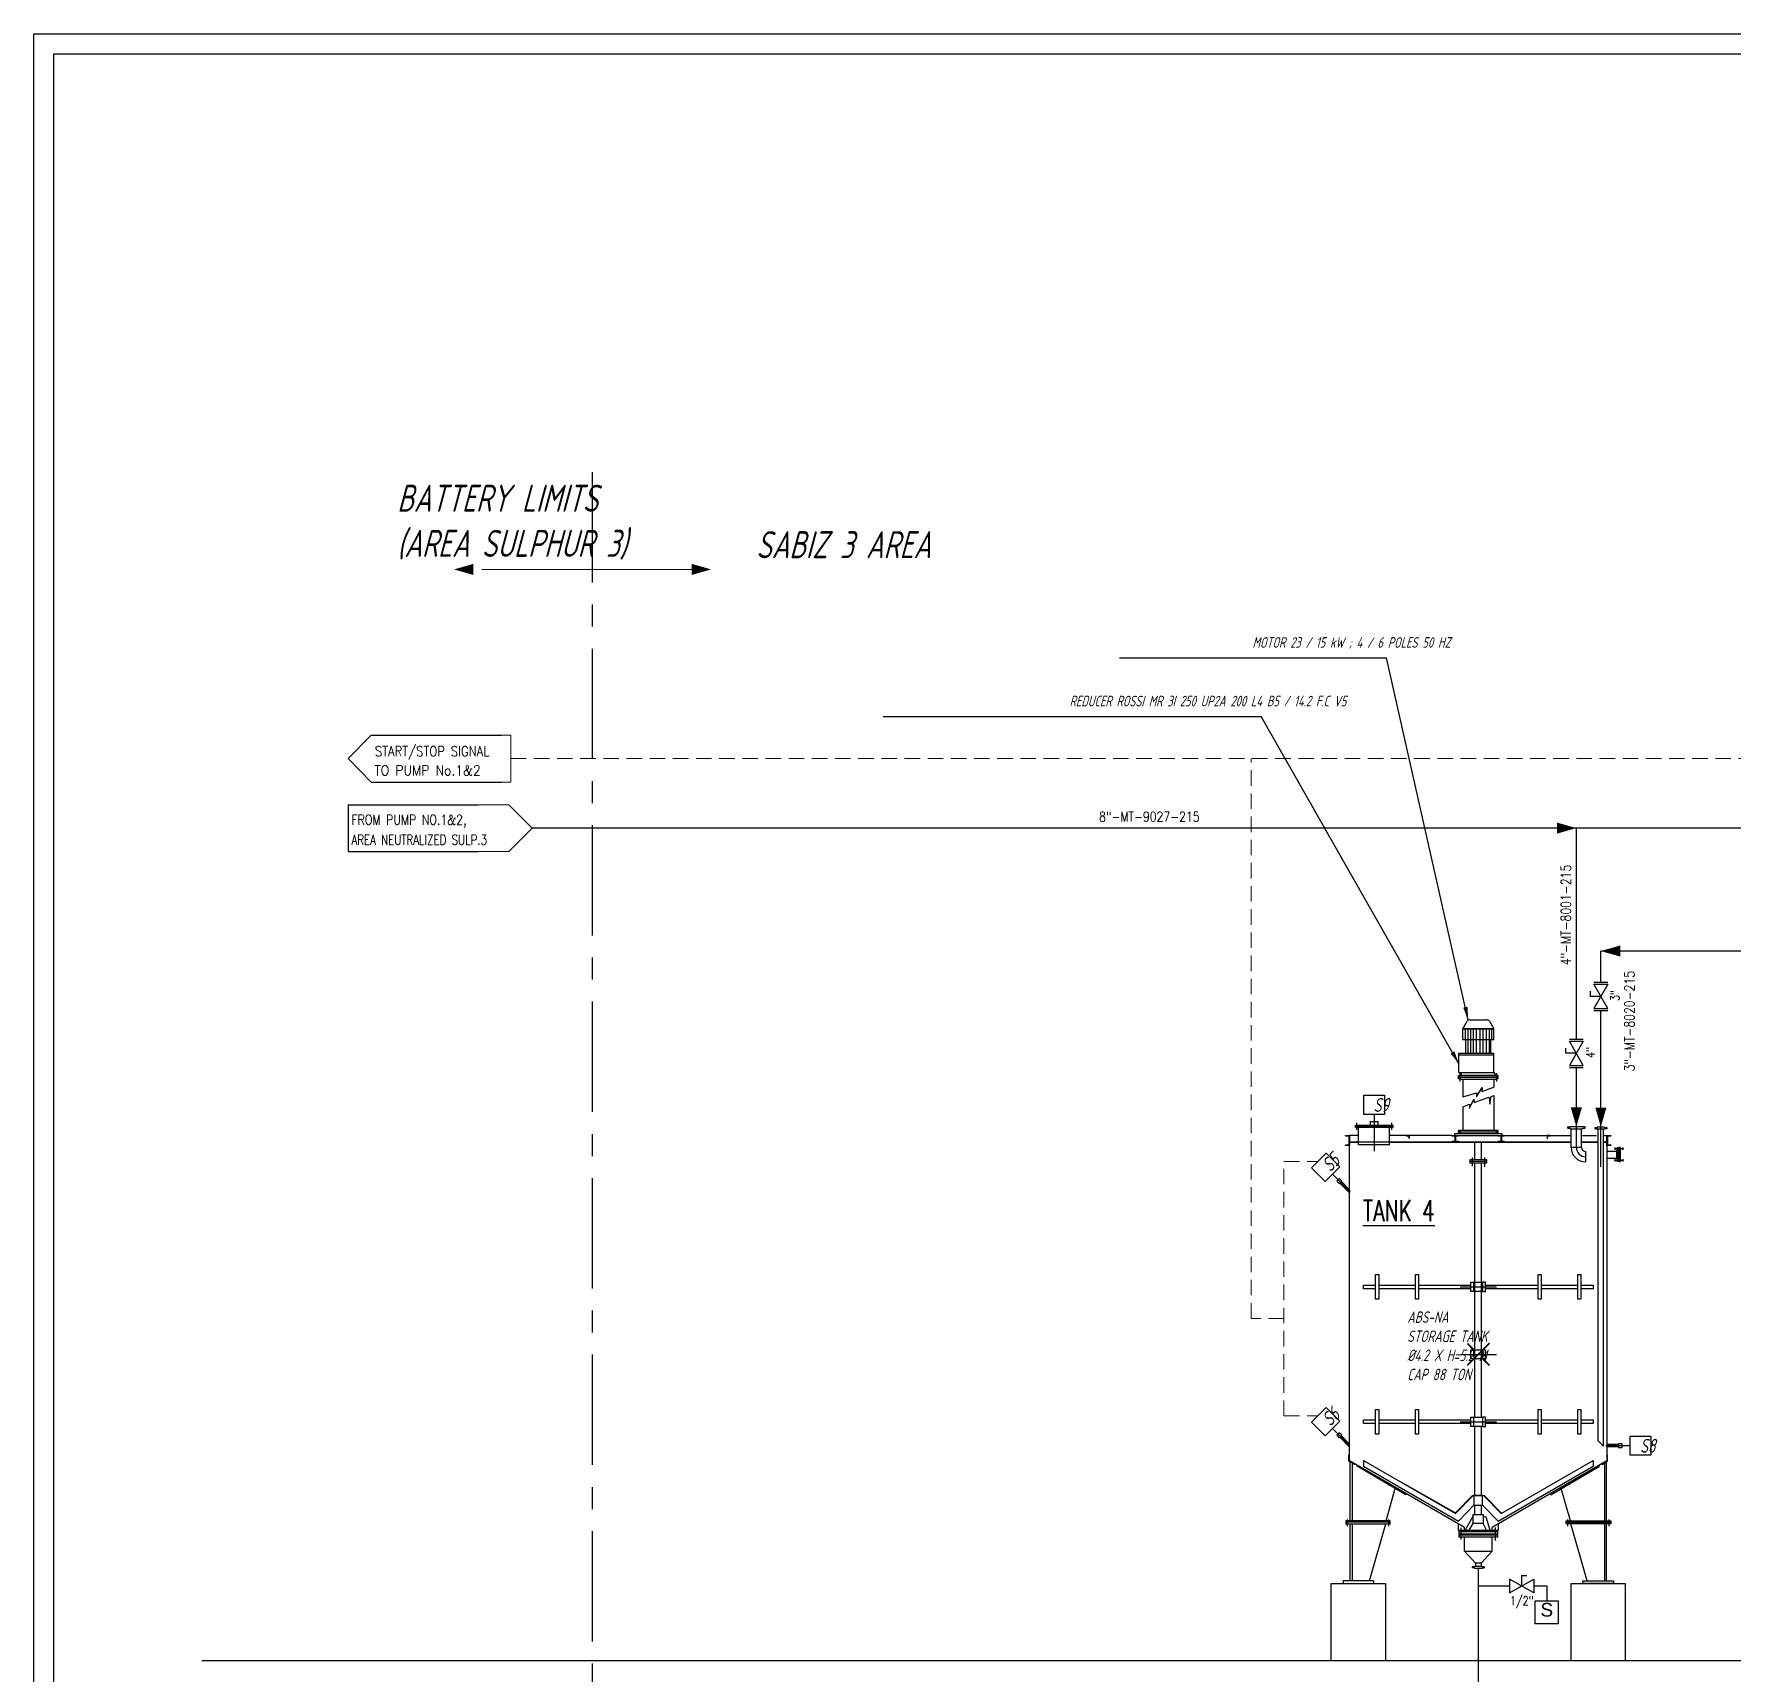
# Model space of a CAD drawing. Extents: x -29512 to 147477, y -5232 to 39709.
# Drawn here: x 138915.6 to 139108, y 7987.5 to 8173.2 of the extents above; entities that cross this region are included whole.
import ezdxf
from ezdxf.enums import TextEntityAlignment as Align

# ---------------------------------------------------------------- set-up
doc = ezdxf.new("R2010")
doc.units = 0
for name, pattern in [('ASSI', [16, 10, -2, 2, -2]), ('CENTER', [2, 1.25, -0.25, 0.25, -0.25]), ('HIDDEN', [0.375, 0.25, -0.125])]:
    doc.linetypes.add(name, pattern=pattern)
doc.layers.get('0').update_dxf_attribs({"linetype": 'CONTINUOUS'})
for name, color, linetype in [('DIMENSION', 3, 'CONTINUOUS'), ('NUVOLA', 6, 'CONTINUOUS'), ('P-707D', 7, 'CONTINUOUS'), ('RED', 1, 'CONTINUOUS'), ('S', 7, 'CONTINUOUS')]:
    doc.layers.add(name, color=color, linetype=linetype)
doc.layers.add('FITTING', color=7, linetype='CONTINUOUS', lineweight=13)
doc.styles.add('A3', font='arial.ttf', dxfattribs={"height": 0.3})
doc.styles.add('S', font='ITALIC', dxfattribs={"height": 6})
doc.styles.add('S25', font='SIMPLEX', dxfattribs={"width": 0.8, "height": 0.25})
doc.styles.add('S3', font='SIMPLEX', dxfattribs={"width": 0.9, "height": 0.3})
doc.styles.add('S35S', font='SIMPLEX', dxfattribs={"width": 0.5, "height": 0.35})
doc.styles.add('S3S', font='SIMPLEX', dxfattribs={"width": 0.7, "height": 0.3})
doc.styles.add('STYLE4', font='isocp.shx', dxfattribs={"width": 0.8, "oblique": 15, "height": 2})
doc.dimstyles.new('100', dxfattribs={"dimscale": 0, "dimtxt": 2, "dimasz": 1.5, "dimexe": 1.25, "dimexo": 0.625, "dimtad": 0, "dimdec": 1, "dimlfac": 100, "dimdsep": 46, "dimtxsty": 'STYLE4', "dimcen": -1.5, "dimclrd": 4, "dimclre": 4, "dimadec": 0, "dimazin": 0, "dimtfac": 1, "dimtdec": 1, "dimtmove": 2, "dimatfit": 3, "dimfxl": 1, "dimtolj": 1, "dimtzin": 0, "dimarcsym": 0})

# ---------------------------------------------------------------- blocks, each defined once
blk = doc.blocks.new('PRESA', base_point=(1.75, 0.1))
for p, q in [((1.5, 0.1), (1.5, 0.6)), ((1.5, 0.6), (2, 0.6)), ((2, 0.6), (2, 0.1)), ((2, 0.1), (1.5, 0.1))]:
    blk.add_line(p, q)
at = {"style": 'S', "width": 1.2}
blk.add_attdef('1', text='', height=0.3, dxfattribs=at).set_placement((1.75, 0.2), align=Align.CENTER)
blk = doc.blocks.new('FRECC2', base_point=(19.5, 44))
at = {"layer": 'RED'}
blk.add_solid([(19.5, 44), (19.85, 44.1), (19.85, 43.9)], dxfattribs=at)
blk = doc.blocks.new('LOSAN', base_point=(47, 38))
for p, q in [((47, 38.7), (50.9, 38.7)), ((47, 37.3), (50.9, 37.3))]:
    blk.add_line(p, q)
at = {"layer": 'S'}
for tag, p, height, style, width in [('3', (47.1, 38.1), 0.35, 'S35S', 0.5), ('1', (47.1, 38.1), 0.3, 'S3', 0.9), ('4', (47.1, 37.5), 0.35, 'S35S', 0.5), ('2', (47.1, 37.5), 0.3, 'S3', 0.9)]:
    blk.add_attdef(tag, p, '', height=height, dxfattribs=dict(at, style=style, width=width))

msp = doc.modelspace()

# ---------------------------------------------------------------- linework, layer by layer
for p, q in [((138953.7734, 8093.7244), (138951.1542, 8091.0761)), ((138951.1542, 8091.0761), (138953.7734, 8088.4278)), ((138951.1542, 8085.8572), (138951.1542, 8080.5606)), ((138969.3611, 8085.8572), (138972.0094, 8083.2089)), ((138972.0094, 8083.2089), (138969.3611, 8080.5606)), ((139091.9358, 8064.1333), (139091.9358, 8064.7234)), ((139092.3292, 8065.5102), (139093.9028, 8065.5102)), ((139093.9028, 8065.5102), (139092.3292, 8062.7564)), ((139093.9028, 8062.7564), (139092.3292, 8065.5102)), ((139093.116, 8064.1333), (139091.9358, 8064.1333)), ((139092.3292, 8062.7564), (139093.9028, 8062.7564)), ((139089.5511, 8059.0615), (139091.1247, 8059.0615)), ((139091.1247, 8059.0615), (139089.5511, 8056.3077)), ((139091.1247, 8056.3077), (139089.5511, 8059.0615)), ((139089.1577, 8057.6846), (139089.1577, 8058.2747)), ((139090.3379, 8057.6846), (139089.1577, 8057.6846)), ((139089.5511, 8056.3077), (139091.1247, 8056.3077)), ((139082.765, 7998.1091), (139082.765, 7996.5355)), ((139085.5188, 7996.5355), (139082.765, 7998.1091)), ((139082.765, 7996.5355), (139085.5188, 7998.1091)), ((139084.1419, 7998.5025), (139084.732, 7998.5025)), ((139084.1419, 7997.3223), (139084.1419, 7998.5025)), ((139085.5188, 7998.1091), (139085.5188, 7996.5355))]:
    msp.add_line(p, q)
at = {"layer": 'DIMENSION', "color": 4, "linetype": 'ByBlock', "ltscale": 0.5}
for p, q in [((139038.5602, 8102.4941), (139068.8176, 8102.4941)), ((139011.7984, 8095.8531), (139054.6354, 8095.8531))]:
    msp.add_line(p, q, dxfattribs=at)
at = {"layer": 'DIMENSION', "color": 4, "linetype": 'HIDDEN', "lineweight": 15, "ltscale": 7}
for p, q in [((138969.5943, 8091.0761), (139165.2142, 8091.0761)), ((139053.4957, 8027.6356), (139053.4957, 8091.0761)), ((139057.2057, 8016.6038), (139057.2057, 8045.4156)), ((139057.2057, 8045.4156), (139061.0504, 8045.4156)), ((139057.2057, 8027.6356), (139053.4957, 8027.6356)), ((139057.2057, 8016.6038), (139061.0504, 8016.6038))]:
    msp.add_line(p, q, dxfattribs=at)
at = {"layer": 'DIMENSION', "color": 0, "linetype": 'ByBlock', "ltscale": 0.5}
for p, q in [((139142.6045, 8069.2752), (139093.116, 8069.2752)), ((139093.116, 8065.7407), (139093.116, 8069.2752)), ((139093.116, 8044.8375), (139093.116, 8062.5259)), ((139079.2254, 7997.3223), (139082.765, 7997.3223)), ((139085.5188, 7997.3223), (139086.9767, 7997.3223)), ((139086.9767, 7997.3223), (139086.9767, 7995.631)), ((139104.8015, 7988.8312), (139099.3303, 7988.8312))]:
    msp.add_line(p, q, dxfattribs=at)
at = {"layer": 'DIMENSION', "color": 6, "linetype": 'ByBlock', "ltscale": 0.5}
for p, q in [((139092.3292, 8065.7407), (139093.9028, 8065.7407)), ((139092.3292, 8062.5259), (139093.9028, 8062.5259)), ((139089.5511, 8059.292), (139091.1247, 8059.292)), ((139089.5511, 8056.0772), (139091.1247, 8056.0772))]:
    msp.add_line(p, q, dxfattribs=at)
at = {"layer": 'DIMENSION', "color": 5, "linetype": 'ByBlock', "ltscale": 0.5}
for p, q in [((139077.7354, 8060.4544), (139077.7354, 8059.2657)), ((139078.0293, 8060.4544), (139078.0293, 8057.6965)), ((139078.3395, 8060.4544), (139078.3395, 8057.6965)), ((139078.6498, 8060.4544), (139078.6498, 8057.6965)), ((139079.0007, 8060.4544), (139079.0007, 8057.6965)), ((139079.409, 8060.4544), (139079.409, 8057.6965)), ((139079.7599, 8060.4544), (139079.7599, 8057.6965)), ((139080.119, 8060.4544), (139080.119, 8057.6965)), ((139080.4619, 8060.4544), (139080.4619, 8057.6965)), ((139080.7068, 8060.4544), (139080.7068, 8059.2657))]:
    msp.add_line(p, q, dxfattribs=at)
at = {"layer": 'DIMENSION', "color": 1, "linetype": 'ByBlock', "ltscale": 0.5}
msp.add_line((139067.4183, 8050.754), (139067.4183, 8046.6021), dxfattribs=at)
at = {"layer": 'DIMENSION', "color": 7, "linetype": 'ByBlock', "ltscale": 0.5}
msp.add_line((139238.37, 7988.8312), (138934.5735, 7988.8312), dxfattribs=at)
at = {"layer": 'DIMENSION', "color": 6, "linetype": 'ByBlock', "ltscale": 0.5}
msp.add_lwpolyline([(139335.5566, 7876.2005), (138915.5566, 7876.2005), (138915.5566, 8173.2005), (139335.5566, 8173.2005)], close=True, dxfattribs=at)
at = {"layer": 'DIMENSION', "color": 0, "linetype": 'ByBlock', "ltscale": 0.5}
msp.add_lwpolyline([(138917.8066, 8170.9505), (139333.3066, 8170.9505), (139333.3066, 7878.4505), (138917.8066, 7878.4505)], close=True, dxfattribs=at)
at = {"layer": 'DIMENSION', "color": 3, "linetype": 'ByBlock', "ltscale": 0.5}
for points in [[(139066.2373, 8052.9356), (139068.5993, 8052.9356), (139068.5993, 8050.754), (139066.2373, 8050.754)], [(139060.326, 8044.6912), (139061.9961, 8046.3613), (139063.5387, 8044.8187), (139061.8686, 8043.1486)], [(139060.326, 8015.8794), (139061.9961, 8017.5495), (139063.5387, 8016.0069), (139061.8686, 8014.3368)], [(139096.4311, 8014.3148), (139098.793, 8014.3148), (139098.793, 8012.1332), (139096.4311, 8012.1332)]]:
    msp.add_lwpolyline(points, close=True, dxfattribs=at)
at = {"layer": 'DIMENSION', "color": 7, "linetype": 'ByBlock', "ltscale": 0.5}
for points in [[(139062.571, 7997.5971), (139068.7096, 7997.5971), (139068.7096, 7988.8312), (139062.571, 7988.8312)], [(139089.7411, 7997.5971), (139095.8797, 7997.5971), (139095.8797, 7988.8312), (139089.7411, 7988.8312)]]:
    msp.add_lwpolyline(points, close=True, dxfattribs=at)
at = {"layer": 'FITTING', "color": 3, "linetype": 'CENTER', "lineweight": 30, "ltscale": 10}
msp.add_line((138978.8217, 8123.5393), (138978.8217, 7953.2986), dxfattribs=at)
at = {"layer": 'FITTING', "color": 6, "linetype": 'CENTER', "ltscale": 10}
msp.add_line((138978.8217, 8112.5213), (138965.3582, 8112.5213), dxfattribs=at)
at = {"layer": 'FITTING', "color": 3, "linetype": 'CENTER', "ltscale": 10}
msp.add_line((138978.8217, 8112.5213), (138992.2851, 8112.5213), dxfattribs=at)
at = {"layer": 'FITTING', "linetype": 'ByBlock', "ltscale": 0.5}
for p, q in [((138969.5943, 8093.7244), (138968.459, 8093.7244)), ((138969.5943, 8093.7244), (138969.5943, 8088.4278)), ((138969.5943, 8088.4278), (138968.5283, 8088.4278)), ((138969.3611, 8085.8572), (138965.9091, 8085.8572)), ((138969.3611, 8080.5606), (138965.9091, 8080.5606)), ((139095.0021, 8045.7459), (139095.0021, 8046.6828)), ((139095.3327, 8045.7459), (139095.3327, 8046.6828))]:
    msp.add_line(p, q, dxfattribs=at)
at = {"layer": 'FITTING', "color": 1, "linetype": 'ByBlock', "ltscale": 0.5}
for p, q in [((139094.854, 8046.9755), (139094.6544, 8046.7762)), ((139094.6544, 8046.9755), (139094.854, 8046.7762)), ((139094.854, 8045.6524), (139094.6544, 8045.4531)), ((139094.6544, 8045.6524), (139094.854, 8045.4531)), ((139095.6805, 8046.9755), (139095.4809, 8046.7762)), ((139095.4809, 8046.9755), (139095.6805, 8046.7762)), ((139095.6805, 8045.6524), (139095.4809, 8045.4531)), ((139095.4809, 8045.6524), (139095.6805, 8045.4531))]:
    msp.add_line(p, q, dxfattribs=at)
at = {"layer": 'P-707D', "color": 1, "lineweight": 25}
for p, q in [((139202.0547, 8083.2089), (138972.0094, 8083.2089)), ((139090.3379, 8059.292), (139090.3379, 8083.2089)), ((139090.3379, 8049.3508), (139090.3379, 8056.0772)), ((139079.2254, 7999.3495), (139079.2254, 7970.9588))]:
    msp.add_line(p, q, dxfattribs=at)
at = {"layer": 'P-707D', "color": 5, "linetype": 'Continuous'}
for p, q in [((139077.4612, 8060.4544), (139077.9625, 8061.3226)), ((139078.2632, 8061.4962), (139080.1875, 8061.4962)), ((139080.4882, 8061.3226), (139080.9895, 8060.4544)), ((139077.4612, 8060.4544), (139080.9895, 8060.4544)), ((139077.4612, 8059.2657), (139077.4612, 8060.4544)), ((139080.9895, 8060.4544), (139077.4612, 8060.4544)), ((139077.4612, 8059.2657), (139080.9895, 8059.2657)), ((139077.8085, 8057.6965), (139077.8085, 8059.2657)), ((139080.6422, 8057.6965), (139080.6422, 8059.2657)), ((139080.9895, 8059.2657), (139080.9895, 8060.4544)), ((139077.0387, 8057.6965), (139080.9895, 8057.6965)), ((139077.0387, 8055.5231), (139077.0387, 8057.6965)), ((139077.0387, 8057.4953), (139080.9895, 8057.4953)), ((139080.9895, 8055.5231), (139080.9895, 8057.6965)), ((139077.0387, 8055.5231), (139080.9895, 8055.5231)), ((139077.3183, 8055.5231), (139077.2459, 8055.1858)), ((139080.9895, 8055.5231), (139081.2048, 8055.158))]:
    msp.add_line(p, q, dxfattribs=at)
at = {"layer": 'P-707D', "linetype": 'Continuous'}
for p, q in [((139076.9855, 8055.158), (139077.2459, 8055.158)), ((139076.9855, 8054.9774), (139076.9855, 8055.158)), ((139081.4652, 8054.9774), (139076.9855, 8054.9774)), ((139076.9855, 8054.9774), (139081.4652, 8054.9774)), ((139076.9855, 8054.7969), (139076.9855, 8054.9774)), ((139081.2048, 8055.1858), (139077.2459, 8055.1858)), ((139081.2048, 8055.158), (139081.4652, 8055.158)), ((139081.4652, 8054.9774), (139081.4652, 8055.158)), ((139081.4652, 8054.7969), (139081.4652, 8054.9774)), ((139077.2459, 8054.7969), (139076.9855, 8054.7969)), ((139077.2459, 8054.7691), (139081.2048, 8054.7691)), ((139081.4652, 8054.7969), (139081.2048, 8054.7969)), ((139065.3069, 8049.5481), (139067.0016, 8049.5481)), ((139065.3069, 8049.4092), (139065.3069, 8049.5481)), ((139065.3069, 8049.2703), (139065.3069, 8049.4092)), ((139065.3069, 8049.4092), (139069.5297, 8049.4092)), ((139069.5297, 8049.2703), (139065.3069, 8049.2703)), ((139065.6542, 8047.3256), (139065.6542, 8049.2703)), ((139067.0016, 8049.5481), (139067.0016, 8049.9648)), ((139067.0016, 8049.9648), (139067.835, 8049.9648)), ((139067.0016, 8049.5481), (139067.835, 8049.5481)), ((139067.835, 8049.9648), (139067.835, 8049.5481)), ((139067.835, 8049.5481), (139069.5297, 8049.5481)), ((139069.1824, 8047.3256), (139069.1824, 8049.2703)), ((139069.5297, 8049.5481), (139069.5297, 8049.4092)), ((139069.5297, 8049.4092), (139069.5297, 8049.2703)), ((139089.3694, 8049.3397), (139089.5899, 8049.3397)), ((139089.3694, 8049.1883), (139089.3694, 8049.3397)), ((139089.6725, 8049.1744), (139089.3833, 8049.1744)), ((139091.0894, 8049.3508), (139089.5899, 8049.3508)), ((139089.5899, 8049.3397), (139089.5899, 8049.3508)), ((139089.6725, 8049.089), (139089.6725, 8049.1744)), ((139091.296, 8049.1744), (139091.0067, 8049.1744)), ((139091.0067, 8049.1744), (139091.0067, 8049.089)), ((139091.0894, 8049.3397), (139091.0894, 8049.3508)), ((139091.3099, 8049.3397), (139091.0894, 8049.3397)), ((139091.3099, 8049.3397), (139091.3099, 8049.1883)), ((139092.4562, 8049.1411), (139092.4562, 8049.2814)), ((139092.4562, 8049.1411), (139092.6767, 8049.1411)), ((139092.4701, 8049.2953), (139092.7431, 8049.2953)), ((139092.4701, 8049.2953), (139092.4701, 8049.2953)), ((139092.6767, 8049.1411), (139092.6767, 8049.13)), ((139092.6767, 8049.13), (139092.8052, 8049.13)), ((139092.7431, 8049.2953), (139092.7431, 8049.3258)), ((139092.7569, 8049.3397), (139093.4786, 8049.3397)), ((139092.8035, 8013.7797), (139092.8052, 8049.13)), ((139092.8052, 8049.13), (139093.4303, 8049.13)), ((139093.4285, 8013.1546), (139093.4303, 8049.13)), ((139093.4303, 8049.13), (139093.5588, 8049.13)), ((139093.4925, 8049.3258), (139093.4925, 8049.2953)), ((139093.4925, 8049.2953), (139093.7654, 8049.2953)), ((139093.7793, 8049.1411), (139093.5588, 8049.1411)), ((139093.5588, 8049.1411), (139093.5588, 8049.13)), ((139093.7793, 8049.2814), (139093.7793, 8049.2814)), ((139093.7793, 8049.2814), (139093.7793, 8049.1411)), ((139064.1887, 8048.3674), (139064.6402, 8048.3674)), ((139064.1887, 8048.3478), (139064.1887, 8048.3674)), ((139064.1887, 8047.2561), (139064.1887, 8047.2757)), ((139064.6402, 8047.2561), (139064.1887, 8047.2561)), ((139064.521, 8048.2859), (139064.2239, 8048.3097)), ((139064.2239, 8047.3138), (139064.521, 8047.3376)), ((139064.5881, 8047.4103), (139064.5881, 8048.2132)), ((139064.6402, 8048.3674), (139064.6402, 8047.2561)), ((139065.6542, 8048.3674), (139064.6402, 8048.3674)), ((139064.6402, 8048.3674), (139064.6402, 8047.2561)), ((139064.6402, 8047.6729), (139065.6542, 8047.6729)), ((139064.6402, 8047.6034), (139065.6542, 8047.6034)), ((139064.6402, 8042.6722), (139064.6402, 8047.6034)), ((139065.6542, 8047.6729), (139069.1824, 8047.6729)), ((139069.1824, 8047.3256), (139065.6542, 8047.3256)), ((139076.2736, 8048.3674), (139069.1824, 8048.3674)), ((139069.1824, 8047.6729), (139089.7546, 8047.6729)), ((139069.1824, 8047.6034), (139078.8434, 8047.6034)), ((139071.4119, 8048.3674), (139071.0646, 8048.3674)), ((139071.0646, 8048.3674), (139071.0646, 8048.357)), ((139071.0889, 8048.3327), (139071.3285, 8048.3327)), ((139071.3771, 8048.284), (139071.3771, 8048.0444)), ((139071.4014, 8048.0201), (139071.4119, 8048.0201)), ((139071.4119, 8048.0201), (139071.4119, 8048.3674)), ((139076.2736, 8048.2979), (139076.2736, 8048.3674)), ((139076.2736, 8048.3674), (139076.9681, 8048.3674)), ((139076.5167, 8048.2979), (139076.2736, 8048.2979)), ((139076.2736, 8047.6729), (139076.2736, 8047.7423)), ((139076.2736, 8047.7423), (139076.5167, 8047.7423)), ((139076.9681, 8047.6729), (139076.2736, 8047.6729)), ((139076.5167, 8048.5758), (139076.5167, 8048.3674)), ((139081.934, 8048.5758), (139076.5167, 8048.5758)), ((139076.6, 8047.8257), (139076.6, 8048.2146)), ((139076.6417, 8048.2146), (139076.6417, 8047.8257)), ((139076.9681, 8048.2979), (139076.725, 8048.2979)), ((139076.725, 8047.7423), (139076.9681, 8047.7423)), ((139076.7945, 8048.3674), (139081.6562, 8048.3674)), ((139076.9681, 8048.3674), (139076.9681, 8048.2979)), ((139076.9681, 8047.7423), (139076.9681, 8047.6729)), ((139076.9855, 8048.9925), (139077.4612, 8048.9925)), ((139076.9855, 8048.8119), (139076.9855, 8048.9925)), ((139077.2459, 8048.8119), (139076.9855, 8048.8119)), ((139076.9855, 8048.7563), (139077.2459, 8048.7563)), ((139076.9855, 8048.5758), (139076.9855, 8048.7563)), ((139077.2459, 8048.7841), (139077.2459, 8048.8119)), ((139077.2459, 8048.7841), (139081.2048, 8048.7841)), ((139077.2459, 8048.7563), (139077.2459, 8048.7841)), ((139077.4612, 8048.9925), (139080.9895, 8048.9925)), ((139078.8434, 8047.6034), (139079.6073, 8047.6034)), ((139078.8434, 8045.6587), (139078.8434, 8047.6034)), ((139079.6073, 8047.6034), (139089.7534, 8047.6034)), ((139079.6073, 8045.6587), (139079.6073, 8047.6034)), ((139080.9895, 8048.9925), (139081.4652, 8048.9925)), ((139081.4652, 8048.8119), (139081.2048, 8048.8119)), ((139081.2048, 8048.7841), (139081.2048, 8048.8119)), ((139081.2048, 8048.7563), (139081.2048, 8048.7841)), ((139081.2048, 8048.7563), (139081.4652, 8048.7563)), ((139081.4652, 8048.8119), (139081.4652, 8048.9925)), ((139081.4652, 8048.5758), (139081.4652, 8048.7563)), ((139081.4826, 8048.2979), (139081.4826, 8048.3674)), ((139081.4826, 8048.3674), (139082.1771, 8048.3674)), ((139081.7257, 8048.2979), (139081.4826, 8048.2979)), ((139081.4826, 8047.7423), (139081.7257, 8047.7423)), ((139081.4826, 8047.6729), (139081.4826, 8047.7423)), ((139082.1771, 8047.6729), (139081.4826, 8047.6729)), ((139081.809, 8047.8257), (139081.809, 8048.2146)), ((139081.8507, 8048.2146), (139081.8507, 8047.8257)), ((139081.934, 8048.3674), (139081.934, 8048.5758)), ((139082.1771, 8048.2979), (139081.934, 8048.2979)), ((139081.934, 8047.7423), (139082.1771, 8047.7423)), ((139082.1771, 8048.3674), (139082.1771, 8048.2979)), ((139082.1771, 8047.7423), (139082.1771, 8047.6729)), ((139082.1967, 8048.3674), (139084.7962, 8048.3674)), ((139084.388, 8048.3674), (139089.628, 8048.3674)), ((139087.3861, 8048.3674), (139087.0388, 8048.3674)), ((139087.0388, 8048.3674), (139087.0388, 8048.0201)), ((139087.0388, 8048.0201), (139087.0493, 8048.0201)), ((139087.0736, 8048.0444), (139087.0736, 8048.284)), ((139087.1222, 8048.3327), (139087.3618, 8048.3327)), ((139087.3861, 8048.357), (139087.3861, 8048.3674)), ((139090.9928, 8049.0751), (139089.6864, 8049.0751)), ((139089.7534, 8047.6034), (139089.7545, 8047.6034)), ((139089.7534, 8047.0224), (139089.7534, 8047.6034)), ((139089.7545, 8047.6034), (139089.7562, 8049.0751)), ((139090.9213, 8047.6034), (139090.923, 8049.0751)), ((139090.9213, 8047.6034), (139090.9223, 8047.6034)), ((139090.9214, 8047.6729), (139092.7812, 8047.6729)), ((139090.9223, 8047.6034), (139092.7921, 8047.6034)), ((139090.9223, 8047.0224), (139090.9223, 8047.6034)), ((139090.9928, 8049.0751), (139090.9928, 8049.0751)), ((139091.0374, 8048.3674), (139092.6379, 8048.3674)), ((139093.4452, 8047.6729), (139093.8105, 8047.6729)), ((139093.4467, 8047.6034), (139093.8105, 8047.6034)), ((139093.5035, 8048.3674), (139093.8105, 8048.3674)), ((139093.8105, 8047.2561), (139093.8105, 8048.3674)), ((139093.8105, 8047.2561), (139093.8105, 8048.3674)), ((139093.8105, 8048.3674), (139094.262, 8048.3674)), ((139093.8105, 8047.6034), (139093.8105, 8046.6102)), ((139093.8626, 8048.2132), (139093.8626, 8047.4103)), ((139094.2268, 8048.3097), (139093.9297, 8048.2859)), ((139093.9297, 8047.3376), (139094.2268, 8047.3138)), ((139094.262, 8048.3674), (139094.262, 8048.3478)), ((139094.262, 8047.2757), (139094.262, 8047.2561)), ((139078.2877, 8045.6587), (139080.163, 8045.6587)), ((139078.2877, 8045.242), (139078.2877, 8045.6587)), ((139078.2877, 8045.4504), (139080.163, 8045.4504)), ((139080.163, 8045.6587), (139080.163, 8045.242)), ((139090.9223, 8047.0224), (139089.7534, 8047.0224)), ((139091.3963, 8045.3795), (139091.3963, 8046.5484)), ((139093.8105, 8046.6102), (139093.8105, 8045.8185)), ((139093.8105, 8046.6102), (139094.9362, 8046.6102)), ((139093.8105, 8045.8185), (139094.9362, 8045.8185)), ((139093.8105, 8045.8185), (139093.8105, 8011.4877)), ((139094.9362, 8046.6102), (139094.9362, 8046.6689)), ((139094.9362, 8045.8185), (139094.9362, 8046.6102)), ((139094.9362, 8045.7598), (139094.9362, 8045.8185)), ((139094.95, 8046.6828), (139095.0021, 8046.6828)), ((139095.0021, 8045.7459), (139094.95, 8045.7459)), ((139095.0021, 8046.6828), (139095.0021, 8046.9943)), ((139095.0021, 8045.4344), (139095.0021, 8045.7459)), ((139095.016, 8047.0082), (139095.1563, 8047.0082)), ((139095.1563, 8045.4205), (139095.016, 8045.4205)), ((139095.1563, 8047.0082), (139095.1563, 8045.6684)), ((139095.1563, 8046.7602), (139095.1674, 8046.7602)), ((139095.1563, 8045.4205), (139095.1563, 8045.6684)), ((139095.1563, 8045.6684), (139095.1674, 8045.6684)), ((139095.1674, 8045.6684), (139095.1674, 8046.7602)), ((139095.1674, 8045.6684), (139095.1674, 8046.7602)), ((139095.1785, 8046.7602), (139095.1674, 8046.7602)), ((139095.1785, 8045.6684), (139095.1674, 8045.6684)), ((139095.3188, 8047.0082), (139095.1785, 8047.0082)), ((139095.1785, 8047.0082), (139095.1785, 8045.6684)), ((139095.1785, 8045.4205), (139095.1785, 8045.6684)), ((139095.1785, 8045.4205), (139095.3188, 8045.4205)), ((139095.3327, 8046.6828), (139095.3327, 8046.9943)), ((139095.3327, 8045.4344), (139095.3327, 8045.7459)), ((139063.4762, 8043.5057), (139063.1816, 8043.2111)), ((139063.7709, 8043.2111), (139063.4762, 8043.5057)), ((139080.163, 8045.242), (139078.2877, 8045.242)), ((139078.8434, 8024.0935), (139078.8434, 8045.242)), ((139079.6073, 8024.0935), (139079.6073, 8045.242)), ((139063.1816, 8043.2111), (139063.4762, 8042.9164)), ((139063.4762, 8042.9164), (139063.7709, 8043.2111)), ((139063.5401, 8042.9803), (139064.6402, 8041.8802)), ((139063.7071, 8043.1472), (139064.6402, 8042.2141)), ((139064.6402, 8042.1652), (139064.6402, 8042.6722)), ((139064.6402, 8041.9291), (139064.6402, 8042.1652)), ((139064.6402, 8042.1652), (139064.6402, 8041.9291)), ((139064.6402, 8041.4221), (139064.6402, 8041.9291)), ((139064.6402, 8011.4877), (139064.6402, 8041.4221)), ((139067.5919, 8029.8234), (139067.5919, 8032.6015)), ((139067.5919, 8032.6015), (139067.9392, 8032.6015)), ((139067.9392, 8032.6015), (139067.9392, 8029.8234)), ((139072.1064, 8029.8234), (139072.1064, 8032.6015)), ((139072.1064, 8032.6015), (139072.4537, 8032.6015)), ((139072.4537, 8032.6015), (139072.4537, 8029.8234)), ((139085.997, 8029.8234), (139085.997, 8032.6015)), ((139085.997, 8032.6015), (139086.3443, 8032.6015)), ((139086.3443, 8032.6015), (139086.3443, 8029.8234)), ((139090.5115, 8029.8234), (139090.5115, 8032.6015)), ((139090.5115, 8032.6015), (139090.8588, 8032.6015)), ((139090.8588, 8032.6015), (139090.8588, 8029.8234)), ((139066.2029, 8031.4208), (139067.5919, 8031.4208)), ((139066.2029, 8031.0041), (139066.2029, 8031.4208)), ((139067.5919, 8031.0041), (139066.2029, 8031.0041)), ((139067.9392, 8031.4208), (139072.1064, 8031.4208)), ((139072.1064, 8031.0041), (139067.9392, 8031.0041)), ((139072.4537, 8031.4208), (139078.3919, 8031.4208)), ((139078.3919, 8031.0041), (139072.4537, 8031.0041)), ((139073.8427, 8031.4208), (139078.3919, 8031.4208)), ((139078.3919, 8030.6915), (139078.3919, 8031.7333)), ((139078.3919, 8031.7333), (139078.7392, 8031.7333)), ((139078.7392, 8030.6915), (139078.3919, 8030.6915)), ((139078.7392, 8030.6915), (139078.7392, 8031.7333)), ((139078.7392, 8031.7333), (139079.7115, 8031.7333)), ((139079.7115, 8030.6915), (139078.7392, 8030.6915)), ((139080.0588, 8031.7333), (139079.7115, 8031.7333)), ((139079.7115, 8031.7333), (139079.7115, 8030.6915)), ((139079.7115, 8030.6915), (139080.0588, 8030.6915)), ((139080.0588, 8030.6915), (139080.0588, 8031.7333)), ((139080.0588, 8031.4208), (139085.997, 8031.4208)), ((139085.997, 8031.0041), (139080.0588, 8031.0041)), ((139086.3443, 8031.4208), (139090.5115, 8031.4208)), ((139090.5115, 8031.0041), (139086.3443, 8031.0041)), ((139090.8588, 8031.4208), (139092.2478, 8031.4208)), ((139092.2478, 8031.0041), (139090.8588, 8031.0041)), ((139092.2478, 8031.4208), (139092.2478, 8031.0041)), ((139067.9392, 8029.8234), (139067.5919, 8029.8234)), ((139072.4537, 8029.8234), (139072.1064, 8029.8234)), ((139086.3443, 8029.8234), (139085.997, 8029.8234)), ((139090.8588, 8029.8234), (139090.5115, 8029.8234)), ((139080.441, 8024.8471), (139077.9855, 8022.3916)), ((139078.0444, 8024.8125), (139077.9855, 8024.7535)), ((139077.9855, 8024.7535), (139078.6455, 8024.0935)), ((139078.7198, 8024.1371), (139078.0444, 8024.8125)), ((139078.0444, 8022.3327), (139080.4999, 8024.7882)), ((139078.3919, 8024.0935), (139079.6073, 8024.0935)), ((139078.3919, 8023.0517), (139078.3919, 8024.0935)), ((139078.7392, 8023.258), (139078.7392, 8024.0935)), ((139078.8434, 8023.3487), (139078.8434, 8024.0935)), ((139079.8731, 8024.0935), (139080.0588, 8024.0935)), ((139080.0588, 8023.0517), (139080.0588, 8024.0935)), ((139080.4999, 8024.7882), (139080.441, 8024.8471)), ((139077.9855, 8022.3916), (139078.0444, 8022.3327)), ((139078.5847, 8023.0517), (139078.3919, 8023.0517)), ((139080.0588, 8023.0517), (139078.7952, 8023.0517)), ((139078.8434, 8016.4536), (139078.8434, 8023.0517)), ((139079.6073, 8023.0517), (139079.6073, 8023.8314)), ((139079.6073, 8016.4536), (139079.6073, 8023.0517)), ((139079.7115, 8023.8568), (139079.7115, 8023.0517)), ((139079.7451, 8022.9939), (139080.441, 8022.298)), ((139080.4999, 8022.3569), (139079.8376, 8023.0193)), ((139080.441, 8022.298), (139080.4999, 8022.3569)), ((139067.5919, 8014.5436), (139067.5919, 8017.3218)), ((139067.5919, 8017.3218), (139067.9392, 8017.3218)), ((139067.9392, 8017.3218), (139067.9392, 8014.5436)), ((139072.1064, 8014.5436), (139072.1064, 8017.3218)), ((139072.1064, 8017.3218), (139072.4537, 8017.3218)), ((139072.4537, 8017.3218), (139072.4537, 8014.5436)), ((139078.3919, 8015.4118), (139078.3919, 8016.4536)), ((139078.3919, 8016.4536), (139078.7392, 8016.4536)), ((139078.7392, 8015.4118), (139078.7392, 8016.4536)), ((139078.7392, 8016.4536), (139079.7115, 8016.4536)), ((139080.0588, 8016.4536), (139079.7115, 8016.4536)), ((139079.7115, 8016.4536), (139079.7115, 8015.4118)), ((139080.0588, 8015.4118), (139080.0588, 8016.4536)), ((139085.997, 8014.5436), (139085.997, 8017.3218)), ((139085.997, 8017.3218), (139086.3443, 8017.3218)), ((139086.3443, 8017.3218), (139086.3443, 8014.5436)), ((139090.5115, 8014.5436), (139090.5115, 8017.3218)), ((139090.5115, 8017.3218), (139090.8588, 8017.3218)), ((139090.8588, 8017.3218), (139090.8588, 8014.5436)), ((139063.4762, 8014.6939), (139063.1816, 8014.3992)), ((139063.7709, 8014.3992), (139063.4762, 8014.6939)), ((139066.2029, 8016.1411), (139067.5919, 8016.1411)), ((139066.2029, 8015.7244), (139066.2029, 8016.1411)), ((139067.5919, 8015.7244), (139066.2029, 8015.7244)), ((139067.9392, 8014.5436), (139067.5919, 8014.5436)), ((139067.9392, 8016.1411), (139072.1064, 8016.1411)), ((139072.1064, 8015.7244), (139067.9392, 8015.7244)), ((139072.4537, 8014.5436), (139072.1064, 8014.5436)), ((139072.4537, 8016.1411), (139078.3919, 8016.1411)), ((139078.3919, 8015.7244), (139072.4537, 8015.7244)), ((139078.7392, 8015.4118), (139078.3919, 8015.4118)), ((139079.7115, 8015.4118), (139078.7392, 8015.4118)), ((139078.8434, 8007.5889), (139078.8434, 8015.4118)), ((139079.6073, 8007.5889), (139079.6073, 8015.4118)), ((139079.7115, 8015.4118), (139080.0588, 8015.4118)), ((139080.0588, 8016.1411), (139085.997, 8016.1411)), ((139085.997, 8015.7244), (139080.0588, 8015.7244)), ((139086.3443, 8014.5436), (139085.997, 8014.5436)), ((139086.3443, 8016.1411), (139090.5115, 8016.1411)), ((139090.5115, 8015.7244), (139086.3443, 8015.7244)), ((139090.8588, 8014.5436), (139090.5115, 8014.5436)), ((139090.8588, 8016.1411), (139092.2478, 8016.1411)), ((139092.2478, 8015.7244), (139090.8588, 8015.7244)), ((139092.2478, 8016.1411), (139092.2478, 8015.7244)), ((139063.1816, 8014.3992), (139063.4762, 8014.1046)), ((139063.4762, 8014.1046), (139063.7709, 8014.3992)), ((139063.5401, 8014.1684), (139064.6402, 8013.0683)), ((139063.7071, 8014.3354), (139064.6402, 8013.4023)), ((139092.8035, 8013.7797), (139093.4285, 8013.1546)), ((139095.1302, 8013.3421), (139093.8105, 8013.3421)), ((139095.1302, 8013.106), (139093.8105, 8013.106)), ((139095.5469, 8013.4324), (139095.1302, 8013.4324)), ((139095.1302, 8013.4324), (139095.1302, 8013.0157)), ((139095.1302, 8013.0157), (139095.5469, 8013.0157)), ((139095.5469, 8013.0157), (139095.5469, 8013.4324)), ((139077.6627, 8003.9628), (139064.6402, 8011.4877)), ((139066.2029, 8011.5394), (139066.2029, 8010.8952)), ((139066.2029, 8011.5394), (139076.644, 8005.5262)), ((139066.2029, 8010.8952), (139076.9847, 8004.6823)), ((139093.8105, 8011.4877), (139080.7881, 8003.9628)), ((139081.466, 8004.6823), (139092.2478, 8010.8952)), ((139081.8067, 8005.5262), (139092.2478, 8011.5394)), ((139092.2478, 8011.5394), (139092.2478, 8010.8952)), ((139070.7016, 8008.9804), (139076.6323, 8005.6136)), ((139076.6323, 8005.6136), (139078.5627, 8007.5889)), ((139076.644, 8005.5262), (139078.5919, 8007.5195)), ((139078.5627, 8007.5195), (139078.5627, 8007.5889)), ((139078.5627, 8007.5889), (139078.7392, 8007.5889)), ((139079.2254, 8007.5195), (139078.5627, 8007.5195)), ((139079.2254, 8007.5889), (139078.7392, 8007.5889)), ((139078.7392, 8007.5195), (139078.7392, 8006.4777)), ((139079.7115, 8007.5889), (139079.2254, 8007.5889)), ((139079.888, 8007.5195), (139079.2254, 8007.5195)), ((139079.7115, 8007.5889), (139079.888, 8007.5889)), ((139079.7115, 8006.4777), (139079.7115, 8007.5195)), ((139079.8588, 8007.5195), (139081.8067, 8005.5262)), ((139079.888, 8007.5889), (139081.8184, 8005.6136)), ((139079.888, 8007.5889), (139079.888, 8007.5195)), ((139076.9847, 8004.6823), (139078.7392, 8006.4777)), ((139078.6628, 8005.2834), (139077.7532, 8003.6301)), ((139078.6628, 8005.2834), (139078.6628, 8005.4289)), ((139078.6628, 8005.4289), (139079.7879, 8005.4289)), ((139078.6628, 8004.3941), (139078.6628, 8005.2834)), ((139078.7392, 8006.4777), (139079.7115, 8006.4777)), ((139078.8434, 8005.4289), (139078.8434, 8006.4777)), ((139079.6073, 8005.4289), (139079.6073, 8006.4777)), ((139079.7115, 8006.4777), (139081.466, 8004.6823)), ((139079.7879, 8005.4289), (139079.7879, 8004.3941)), ((139080.1081, 8005.1367), (139079.7879, 8005.2177)), ((139080.5579, 8003.6301), (139080.1081, 8005.1367)), ((139076.9508, 8004.3802), (139076.9508, 8003.8126)), ((139076.9508, 8003.8126), (139076.9508, 8003.6301)), ((139076.9508, 8003.6301), (139077.7532, 8003.6301)), ((139077.0202, 8003.6301), (139077.0202, 8003.5113)), ((139077.0202, 8003.5113), (139081.4305, 8003.5113)), ((139077.0202, 8003.5113), (139077.0202, 8003.245)), ((139077.0202, 8003.245), (139081.4305, 8003.245)), ((139077.0202, 8003.1), (139081.4305, 8003.1)), ((139077.0202, 8003.1), (139077.0202, 8002.8916)), ((139077.6627, 8003.6301), (139077.6627, 8003.9628)), ((139077.7532, 8003.6301), (139081.5, 8003.6301)), ((139078.201, 8003.6301), (139078.6628, 8004.3941)), ((139079.7879, 8004.3941), (139078.6628, 8004.3941)), ((139080.171, 8003.6301), (139079.7879, 8004.3941)), ((139080.7881, 8003.6301), (139080.7881, 8003.9628)), ((139081.4305, 8003.5113), (139081.4305, 8003.6301)), ((139081.4305, 8003.245), (139081.4305, 8003.5113)), ((139081.4305, 8002.8916), (139081.4305, 8003.1)), ((139081.5, 8003.6301), (139081.5, 8004.3802)), ((139077.0202, 8002.8916), (139081.4305, 8002.8916)), ((139077.6627, 8001.2642), (139077.6627, 8002.8916)), ((139078.9128, 7999.9259), (139077.6627, 8001.2642)), ((139077.6627, 8001.2642), (139080.7881, 8001.2642)), ((139080.7881, 8001.2642), (139079.5379, 7999.9259)), ((139080.7881, 8001.2642), (139080.7881, 8002.8916)), ((139078.5638, 7999.3606), (139078.5638, 7999.5009)), ((139078.7843, 7999.3606), (139078.5638, 7999.3606)), ((139078.5777, 7999.5148), (139078.8507, 7999.5148)), ((139078.7843, 7999.3495), (139078.7843, 7999.3606)), ((139078.7843, 7999.3495), (139079.6664, 7999.3495)), ((139078.8507, 7999.5148), (139078.8507, 7999.5453)), ((139078.8645, 7999.5592), (139078.9128, 7999.5592)), ((139079.5379, 7999.9259), (139078.9128, 7999.9259)), ((139078.9128, 7999.9259), (139078.9128, 7999.5592)), ((139078.9128, 7999.5592), (139079.5379, 7999.5592)), ((139079.5379, 7999.9259), (139079.5379, 7999.5592)), ((139079.5379, 7999.5592), (139079.5862, 7999.5592)), ((139079.6001, 7999.5453), (139079.6001, 7999.5148)), ((139079.6001, 7999.5148), (139079.873, 7999.5148)), ((139079.6664, 7999.3606), (139079.8869, 7999.3606)), ((139079.6664, 7999.3495), (139079.6664, 7999.3606)), ((139079.8869, 7999.5009), (139079.8869, 7999.3606))]:
    msp.add_line(p, q, dxfattribs=at)
at = {"layer": 'P-707D', "color": 9, "linetype": 'Continuous'}
for p, q in [((139077.0387, 8055.5231), (139077.0387, 8055.5231)), ((139077.0387, 8055.5231), (139077.0387, 8055.5231)), ((139077.0387, 8055.5231), (139077.0387, 8055.5231)), ((139094.262, 8047.2561), (139093.8105, 8047.2561)), ((139093.8105, 8040.2761), (139093.8105, 8040.2066)), ((139093.8105, 8029.7886), (139093.8105, 8029.7192)), ((139093.8105, 8024.8575), (139093.8105, 8024.788)), ((139093.8105, 8019.9263), (139093.8105, 8019.8568)), ((139064.6402, 8014.9256), (139064.6402, 8014.9951)), ((139093.8105, 8014.9951), (139093.8105, 8014.9256)), ((139070.6665, 8008.9205), (139070.7016, 8008.9804))]:
    msp.add_line(p, q, dxfattribs=at)
at = {"layer": 'P-707D', "color": 3, "linetype": 'Continuous'}
for p, q in [((139077.1633, 8054.4955), (139077.1633, 8055.4236)), ((139081.2874, 8055.4236), (139081.2874, 8054.4955))]:
    msp.add_line(p, q, dxfattribs=at)
at = {"layer": 'P-707D', "color": 6, "linetype": 'Continuous'}
for p, q in [((139077.4612, 8054.7691), (139077.4612, 8052.7723)), ((139077.4612, 8052.7723), (139079.0211, 8053.1903)), ((139079.0055, 8052.7558), (139079.6473, 8053.8006)), ((139079.0211, 8053.1903), (139079.0055, 8052.7558)), ((139079.6423, 8053.3567), (139080.9895, 8053.8454)), ((139079.6473, 8053.8006), (139079.6423, 8053.3567)), ((139080.9895, 8054.7691), (139080.9895, 8053.8454)), ((139077.4612, 8051.6332), (139078.2221, 8051.9101)), ((139077.4612, 8051.6332), (139077.4612, 8048.9925)), ((139078.2144, 8051.4573), (139078.707, 8052.4871)), ((139078.2221, 8051.9101), (139078.2144, 8051.4573)), ((139078.707, 8052.4871), (139078.7541, 8052.1038)), ((139078.7541, 8052.1038), (139080.4066, 8052.7052)), ((139080.4066, 8052.7052), (139080.4832, 8052.3976)), ((139080.4832, 8052.3976), (139080.5429, 8051.9272)), ((139080.5429, 8051.9272), (139080.6942, 8052.8099)), ((139080.6942, 8052.8099), (139080.9895, 8052.9174)), ((139080.9895, 8052.9174), (139080.9895, 8048.9925))]:
    msp.add_line(p, q, dxfattribs=at)
at = {"layer": 'P-707D', "linetype": 'ASSI'}
for p, q in [((139065.4526, 8049.0312), (139065.4526, 8049.7918)), ((139069.384, 8049.7918), (139069.384, 8049.0312)), ((139090.3379, 8047.0224), (139090.3379, 8049.3508)), ((139078.5308, 8045.8825), (139078.5308, 8044.9021)), ((139079.9199, 8045.8614), (139079.9199, 8044.8104)), ((139077.1705, 8031.2124), (139081.2906, 8031.2124)), ((139077.1705, 8023.5726), (139081.2906, 8023.5726)), ((139077.1705, 8015.9327), (139081.2906, 8015.9327)), ((139078.6961, 7999.3495), (139078.6961, 7999.5259)), ((139079.7546, 7999.3495), (139079.7546, 7999.5259))]:
    msp.add_line(p, q, dxfattribs=at)
at = {"layer": 'P-707D', "color": 1, "linetype": 'ASSI'}
for p, q in [((139094.7542, 8046.8759), (139095.1674, 8046.8759)), ((139094.7542, 8045.5528), (139095.1674, 8045.5528)), ((139095.5807, 8046.8759), (139095.1674, 8046.8759)), ((139095.5807, 8045.5528), (139095.1674, 8045.5528)), ((139064.6402, 8042.0471), (139062.7037, 8043.9837)), ((139064.6402, 8013.2353), (139062.7037, 8015.1718)), ((139093.6765, 8013.224), (139096.4311, 8013.224)), ((139064.3971, 8004.1092), (139064.3971, 8004.8646)), ((139069.0764, 8004.1092), (139069.0764, 8004.8646)), ((139089.3743, 8004.1092), (139089.3743, 8004.8646)), ((139094.0536, 8004.1092), (139094.0536, 8004.8646))]:
    msp.add_line(p, q, dxfattribs=at)
at = {"layer": 'P-707D', "color": 1, "linetype": 'Continuous'}
for p, q in [((139064.5707, 8011.6985), (139064.5707, 8012.1822)), ((139064.5707, 8012.1822), (139064.6402, 8012.1822)), ((139064.5707, 8011.4479), (139064.5707, 8011.6985)), ((139064.7096, 8011.3665), (139064.5707, 8011.4479)), ((139064.8138, 8011.3054), (139064.7096, 8011.3665)), ((139064.7096, 8004.716), (139064.7096, 8011.3665)), ((139065.2042, 8011.0765), (139064.8138, 8011.3054)), ((139064.9192, 8011.2436), (139064.9192, 8004.716)), ((139065.2393, 8011.1364), (139065.2042, 8011.0765)), ((139065.5038, 8010.9009), (139065.5389, 8010.9608)), ((139071.0158, 8007.669), (139065.5038, 8010.9009)), ((139087.4349, 8007.669), (139092.947, 8010.9009)), ((139092.947, 8010.9009), (139092.9118, 8010.9608)), ((139093.2114, 8011.1364), (139093.2465, 8011.0765)), ((139093.2465, 8011.0765), (139093.6369, 8011.3054)), ((139093.5315, 8011.2436), (139093.5315, 8004.716)), ((139093.6369, 8011.3054), (139093.7411, 8011.3665)), ((139093.7411, 8011.3665), (139093.88, 8011.4479)), ((139093.7411, 8004.716), (139093.7411, 8011.3665)), ((139093.88, 8012.1822), (139093.8105, 8012.1822)), ((139093.88, 8011.6985), (139093.88, 8012.1822)), ((139093.88, 8011.4479), (139093.88, 8011.6985)), ((139068.7925, 8004.716), (139069.8144, 8008.3734)), ((139071.051, 8007.7289), (139071.0158, 8007.669)), ((139087.3997, 8007.7289), (139087.4349, 8007.669)), ((139089.6583, 8004.716), (139088.6363, 8008.3734)), ((139069.2501, 8004.716), (139064.2234, 8004.716)), ((139064.2234, 8004.716), (139064.2234, 8004.5424)), ((139064.2234, 8004.5424), (139064.2234, 8004.3687)), ((139069.2501, 8004.5424), (139064.2234, 8004.5424)), ((139064.2234, 8004.3687), (139069.2501, 8004.3687)), ((139064.7096, 7997.9007), (139064.7096, 8004.3687)), ((139064.9192, 8004.3687), (139064.9192, 7997.9007)), ((139066.8974, 7997.9007), (139068.7353, 8004.3687)), ((139069.2501, 8004.5424), (139069.2501, 8004.716)), ((139069.2501, 8004.3687), (139069.2501, 8004.5424)), ((139089.2007, 8004.716), (139094.2273, 8004.716)), ((139089.2007, 8004.5424), (139089.2007, 8004.716)), ((139089.2007, 8004.5424), (139094.2273, 8004.5424)), ((139089.2007, 8004.3687), (139089.2007, 8004.5424)), ((139094.2273, 8004.3687), (139089.2007, 8004.3687)), ((139091.5533, 7997.9007), (139089.7154, 8004.3687)), ((139093.5315, 8004.3687), (139093.5315, 7997.9007)), ((139093.7411, 7997.9007), (139093.7411, 8004.3687)), ((139094.2273, 8004.716), (139094.2273, 8004.5424)), ((139094.2273, 8004.5424), (139094.2273, 8004.3687)), ((139064.7096, 7997.9007), (139063.904, 7997.9007)), ((139063.904, 7997.9007), (139063.904, 7997.5971)), ((139063.904, 7997.5971), (139067.3766, 7997.5971)), ((139064.8138, 7997.9007), (139064.7096, 7997.9007)), ((139066.8974, 7997.9007), (139064.8138, 7997.9007)), ((139067.3766, 7997.9007), (139066.8974, 7997.9007)), ((139067.3766, 7997.5971), (139067.3766, 7997.9007)), ((139091.0741, 7997.9007), (139091.5533, 7997.9007)), ((139091.0741, 7997.5971), (139091.0741, 7997.9007)), ((139094.5467, 7997.5971), (139091.0741, 7997.5971)), ((139091.5533, 7997.9007), (139093.6369, 7997.9007)), ((139093.6369, 7997.9007), (139093.7411, 7997.9007)), ((139093.7411, 7997.9007), (139094.5467, 7997.9007)), ((139094.5467, 7997.9007), (139094.5467, 7997.5971))]:
    msp.add_line(p, q, dxfattribs=at)
at = {"layer": 'P-707D', "color": 3, "linetype": 'ASSI'}
for p, q in [((139077.2807, 8002.5998), (139077.2807, 8003.8953)), ((139081.17, 8002.4648), (139081.17, 8003.9403))]:
    msp.add_line(p, q, dxfattribs=at)
at = {"layer": 'P-707D', "color": 5, "linetype": 'Continuous'}
for centre, start, end in [((139078.2632, 8061.1489), 90, 150), ((139080.1875, 8061.1489), 30, 90)]:
    msp.add_arc(centre, 0.3473, start, end, dxfattribs=at)
at = {"layer": 'P-707D', "linetype": 'Continuous'}
for centre, radius, start, end in [((139089.3833, 8049.1883), 0.0139, 180, 270), ((139091.296, 8049.1883), 0.0139, 270, 0), ((139092.4701, 8049.2814), 0.0139, 90, 180), ((139092.7569, 8049.3258), 0.0139, 90, 180), ((139093.4786, 8049.3258), 0.0139, 0, 90), ((139093.7654, 8049.2814), 0.0139, 0, 90), ((139064.2269, 8048.3478), 0.0382, 180, 265.4261), ((139064.2269, 8047.2757), 0.0382, 94.5739, 180), ((139064.5152, 8048.2132), 0.0729, 0, 85.4261), ((139064.5152, 8047.4103), 0.0729, 274.5739, 0), ((139071.0889, 8048.357), 0.0243, 180, 270), ((139071.3285, 8048.284), 0.0486, 0, 90), ((139071.4014, 8048.0444), 0.0243, 180, 270), ((139076.5167, 8048.2146), 0.0833, 0, 90), ((139076.5167, 8047.8257), 0.0833, 270, 0), ((139076.725, 8048.2146), 0.0833, 90, 180), ((139076.725, 8047.8257), 0.0833, 180, 270), ((139081.7257, 8048.2146), 0.0833, 0, 90), ((139081.7257, 8047.8257), 0.0833, 270, 0), ((139081.934, 8048.2146), 0.0833, 90, 180), ((139081.934, 8047.8257), 0.0833, 180, 270), ((139087.0493, 8048.0444), 0.0243, 270, 0), ((139087.1222, 8048.284), 0.0486, 90, 180), ((139087.3618, 8048.357), 0.0243, 270, 0), ((139089.6864, 8049.089), 0.0139, 180, 270), ((139090.9928, 8049.089), 0.0139, 270, 0), ((139093.9356, 8048.2132), 0.0729, 94.5739, 180), ((139093.9356, 8047.4103), 0.0729, 180, 265.4261), ((139094.2238, 8048.3478), 0.0382, 274.5739, 0), ((139094.2238, 8047.2757), 0.0382, 0, 85.4261), ((139091.3963, 8047.0224), 1.6429, 180, 270), ((139091.3963, 8047.0224), 1.0585, 180, 270), ((139091.3963, 8047.0224), 0.474, 180, 270), ((139094.95, 8046.6689), 0.0139, 90, 180), ((139094.95, 8045.7598), 0.0139, 180, 270), ((139095.016, 8046.9943), 0.0139, 90, 180), ((139095.016, 8045.4344), 0.0139, 180, 270), ((139095.3188, 8046.9943), 0.0139, 0, 90), ((139095.3188, 8045.4344), 0.0139, 270, 0), ((139078.5777, 7999.5009), 0.0139, 90, 180), ((139078.8645, 7999.5453), 0.0139, 90, 180), ((139079.5862, 7999.5453), 0.0139, 0, 90), ((139079.873, 7999.5009), 0.0139, 0, 90)]:
    msp.add_arc(centre, radius, start, end, dxfattribs=at)
at = {"layer": 'RED', "color": 6}
msp.add_solid([(138963.1552, 8112.5213), (138965.3582, 8113.1507), (138965.3582, 8111.8918)], dxfattribs=at)
at = {"layer": 'RED', "color": 3}
msp.add_solid([(138992.2851, 8112.5213), (138990.0821, 8113.1507), (138990.0821, 8111.8918)], dxfattribs=at)
at = {"layer": 'RED', "color": 0}
for points in [[(139093.116, 8069.2752), (139095.3191, 8069.9047), (139095.3191, 8068.6458)], [(139093.116, 8049.3397), (139092.4866, 8051.5428), (139093.7455, 8051.5428)]]:
    msp.add_solid(points, dxfattribs=at)

# ---------------------------------------------------------------- block references
ref = msp.add_blockref('LOSAN', (138953.7734, 8091.0761), dxfattribs=dict(xscale=3.783312564773951, yscale=3.783312564744847, zscale=3.783312564745332))
ref.add_attrib('1', 'START/STOP SIGNAL', (138954.1914, 8091.3523), dxfattribs={"layer": 'S', "height": 1.134994, "style": 'S3S', "width": 0.85})
ref.add_attrib('2', 'TO PUMP No.1&2', (138954.1518, 8089.1845), dxfattribs={"layer": 'S', "height": 1.134994, "style": 'S3', "width": 0.9})
ref = msp.add_blockref('LOSAN', (138951.1542, 8083.2089), dxfattribs=dict(xscale=3.783312564781909, yscale=3.783312564752279, zscale=3.783312564752145))
ref.add_attrib('1', 'FROM PUMP NO.1&2, ', (138951.5325, 8083.5872), dxfattribs={"layer": 'S', "height": 1.134994, "style": 'S3', "width": 0.8})
ref.add_attrib('2', 'AREA NEUTRALIZED SULP.3', (138951.5325, 8081.3172), dxfattribs={"layer": 'S', "height": 1.134994, "style": 'S3', "width": 0.75})
for p, xscale, yscale, zscale, rotation in [((139090.3379, 8083.2089), 6.294459770608228, 6.294459770608228, 6.294459770611648, 180), ((139090.3379, 8049.3508), 6.294459770611866, 6.294459770611866, 6.294459770611866, 90)]:
    msp.add_blockref('FRECC2', p, dxfattribs=dict(xscale=xscale, yscale=yscale, zscale=zscale, rotation=rotation))
ref = msp.add_blockref('PRESA', (139086.9767, 7993.0495), dxfattribs=dict(xscale=5.162921723796899, yscale=5.162921723825093, zscale=5.162921723825171))
ref.add_attrib('1', 'S', dxfattribs={"height": 1.5489, "style": 'A3'}).set_placement((139086.989, 7993.855), align=Align.CENTER)

# ---------------------------------------------------------------- texts
at = {"layer": 'DIMENSION', "color": 6, "attachment_point": 1, "style": 'STYLE4'}
for s, insert, char_height in [('BATTERY LIMITS\\P(AREA SULPHUR 3)', (138956.7029, 8122.1224), 3.068549), ('{\\C3;SABIZ 3 AREA}', (138997.4059, 8116.8568), 3.068549), ('S9', (139067.3518, 8052.6201), 1.57361), ('ABS-NA\\PSTORAGE TANK\\PØ4.2 X H=5.2 M\\PCAP 88 TON', (139071.179, 8028.4402), 1.3), ('S8', (139097.5456, 8013.9993), 1.57361)]:
    msp.add_mtext(s, dxfattribs=dict(at, insert=insert, char_height=char_height))
at = {"layer": 'DIMENSION', "color": 4, "char_height": 1.2, "attachment_point": 1, "style": 'STYLE4'}
for s, insert in [('{\\A1;MOTOR 23 / 15 kW ; 4 / 6 POLES 50 HZ}', (139053.6379, 8104.8442)), ('{\\A1;REDUCER ROSSI MR 3I 250 UP2A 200 L4 B5 / 14.2 F.C V5}', (139032.9104, 8098.2032))]:
    msp.add_mtext(s, dxfattribs=dict(at, insert=insert))
at = {"layer": 'DIMENSION', "color": 6, "char_height": 1.57361, "attachment_point": 1, "rotation": 45, "style": 'STYLE4'}
for s, insert in [('S5', (139061.3371, 8045.2561)), ('S6', (139061.3371, 8016.4443))]:
    msp.add_mtext(s, dxfattribs=dict(at, insert=insert))
at = {"layer": 'NUVOLA', "color": 0, "insert": (139066.1485, 8041.0534), "char_height": 2.4, "width": 39.819785, "attachment_point": 1, "style": 'S3S'}
msp.add_mtext('\\LTANK 4}', dxfattribs=at)
at = {"layer": 'S', "style": 'S25', "width": 0.8}
for s, height, p in [('8"-MT-9027-215', 1.129135, (139047.6442, 8083.9365)), ('1/2"', 1, (139085.4918, 7995.1584))]:
    msp.add_text(s, height=height, dxfattribs=at).set_placement(p, align=Align.RIGHT)
for s, height, p in [('4"-MT-8001-215', 1.129135, (139089.7133, 8079.047)), ('3"-MT-8020-215', 1.129135, (139096.9219, 8067.02)), ('3"', 1, (139095.2134, 8064.8415)), ('4"', 1, (139092.4352, 8058.3928))]:
    msp.add_text(s, height=height, rotation=90, dxfattribs=at).set_placement(p, align=Align.RIGHT)

# ---------------------------------------------------------------- leaders
at = {"layer": 'DIMENSION', "color": 4, "linetype": 'ByBlock', "ltscale": 0.5}
for points in [[(139078.0896, 8061.4497), (139068.8176, 8102.4941)], [(139077.0387, 8056.4877), (139054.6354, 8095.8531)]]:
    msp.add_leader(points, dimstyle='100', override={"dimscale": 1, "dimclrd": 4}, dxfattribs=at)

doc.saveas('drawing.dxf')
